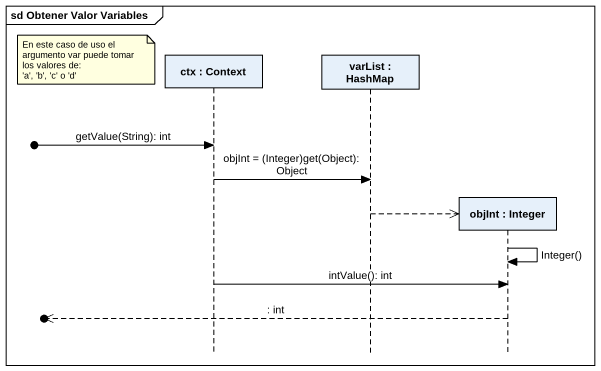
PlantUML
@startuml
mainframe sd Obtener Valor Variables
hide footbox
participant "ctx : Context" as ctx
participant "varList : HashMap" as varList
participant "objInt : Integer" as objInt

note left of ctx
  En este caso de uso el argumento var puede tomar los valores de:
  ~'a', 'b', 'c' o 'd'
end note
[o-> ctx : getValue(String): int
ctx -> varList : objInt = (Integer)get(Object): Object
varList -->> objInt **
objInt -> objInt : Integer()
ctx -> objInt : intValue(): int
[o<<-- objInt : : int
@enduml
